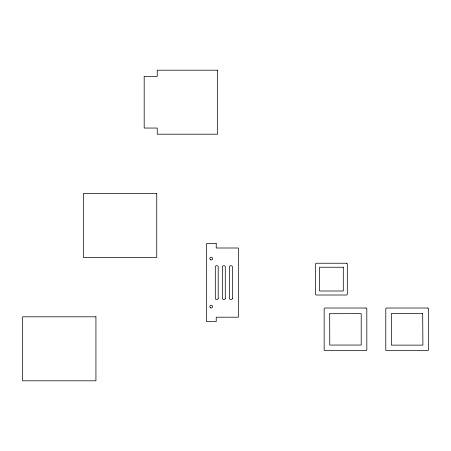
<?xml version="1.0" encoding="UTF-8"?>
<svg xmlns="http://www.w3.org/2000/svg" width="451" height="451" viewBox="0 0 451 451"><rect width="100%" height="100%" fill="white"/><g stroke="black" fill="none" stroke-linecap="round" stroke-linejoin="round"><path stroke-width="0.68" d="M329.698 313.738L329.76 345.06L361.206 345.06L361.206 313.62L329.704 313.716M217.568 70.193L157.241 70.193L157.241 76.337L144.185 76.337L144.185 128.045L157.241 128.045L157.241 134.189L217.568 134.189L217.568 70.193M156.751 193.502L83.367 193.502L83.367 257.498L156.751 257.498L156.751 193.502M216.232 243.653L206.423 243.653L206.423 321.552L216.232 321.552L216.232 317.2L238.331 317.2L238.331 247.999L216.232 247.999L216.232 243.653M346.447 263.232L316.371 263.232A0.851 0.851 0 0 0 315.52 264.083L315.52 294.159A0.851 0.851 0 0 0 316.371 295.016L346.447 295.016A0.851 0.851 0 0 0 347.304 294.159L347.304 264.083A0.851 0.851 0 0 0 346.447 263.232M343.29 267.24L319.528 267.24L319.528 291.002L343.29 291.002L343.29 267.24M365.958 308.01L325.008 308.01A0.851 0.851 0 0 0 324.151 308.862L324.151 349.818A0.851 0.851 0 0 0 325.008 350.669L365.958 350.669A0.851 0.851 0 0 0 366.815 349.818L366.815 308.862A0.851 0.851 0 0 0 365.958 308.01M427.599 308.01L386.642 308.01A0.851 0.851 0 0 0 385.785 308.862L385.785 349.818A0.851 0.851 0 0 0 386.642 350.669L427.599 350.669A0.851 0.851 0 0 0 428.45 349.818L428.45 308.862A0.851 0.851 0 0 0 427.599 308.01M422.688 313.558L391.333 313.558L391.333 345.128L422.903 345.128L422.688 313.558M95.928 316.811L22.55 316.811L22.55 380.807L95.928 380.807L95.928 316.811M232.361 298.686L232.361 266.518A1.657 1.657 0 0 0 229.458 266.518L229.458 298.686A1.657 1.657 0 0 0 232.361 298.686M225.28 298.686L225.28 266.518A1.657 1.657 0 0 0 222.377 266.518L222.377 298.686A1.657 1.657 0 0 0 225.28 298.686M218.194 298.686L218.194 266.518A1.657 1.657 0 0 0 215.296 266.518L215.296 298.686A1.657 1.657 0 0 0 218.194 298.686M210.516 259.765A1.364 1.364 0 0 0 212.562 258.581A1.364 1.364 0 0 0 210.516 257.403A1.364 1.364 0 0 0 210.516 259.765M210.516 307.802A1.364 1.364 0 0 0 212.562 306.618A1.364 1.364 0 0 0 210.516 305.44A1.364 1.364 0 0 0 210.516 307.802"/></g></svg>
